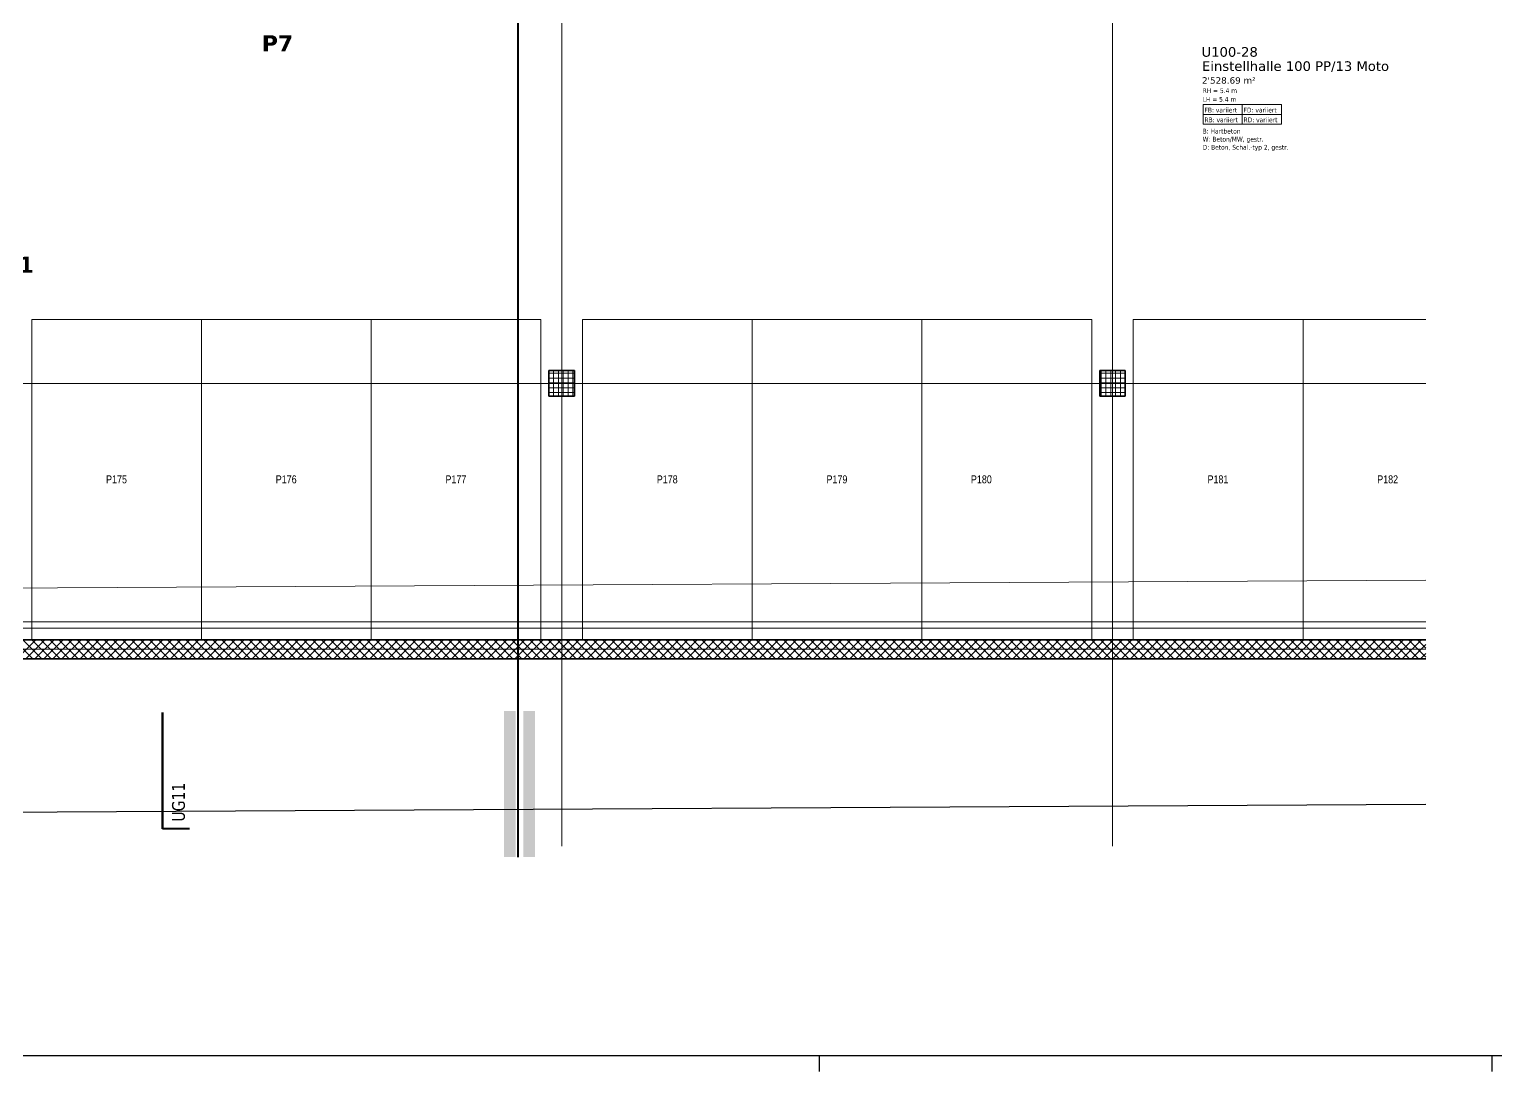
# Model space of a CAD drawing. Extents: x -932 to 937, y -179 to 471.
# Drawn here: x -54.1 to 403.8, y -179.5 to 145.9 of the extents above; entities that cross this region are included whole.
import ezdxf
from ezdxf.lldxf.tags import DXFTag

# ---------------------------------------------------------------- set-up
doc = ezdxf.new("R2010")
doc.units = 0
doc.layers.get('0').update_dxf_attribs({"lineweight": 13})
for name, color, linetype, lineweight, true_color in [('A-____-MATC-OTLN', 7, 'Strichpunkt - Mittel', 40, 0x0080ff), ('A-DETL-____-OTLN', 5, 'Continuous', 9, 0x0000ff), ('C-PROP-LINE-OTLN', 7, '_Grundgrenze_', 25, 0x800000), ('G-____-____-SYMB', 7, 'Strichpunkt - Weit', 5, 0x008080), ('S-GRID-____-IDEN', 7, 'Continuous', 9, 0x5555aa)]:
    doc.layers.add(name, color=color, linetype=linetype, lineweight=lineweight, true_color=true_color)
for name, color, linetype, lineweight in [('A-AREA-____-IDEN', 7, 'Continuous', 5), ('A-FLOR-____-OTLN', 7, 'Continuous', 9), ('A-WALL-____-MCUT', 7, 'Continuous', 35), ('A-WALL-____-PATT', 7, 'Continuous', 35), ('C-PRKG-____-IDEN', 7, 'Continuous', 5), ('C-PRKG-____-OTLN', 7, 'Continuous', 9), ('S-COLS-____-MCUT', 7, 'Continuous', 35), ('S-COLS-____-OTLN', 7, 'Continuous', 9), ('S-GRID-____-OTLN', 7, 'Continuous', 5)]:
    doc.layers.add(name, color=color, linetype=linetype, lineweight=lineweight)
doc.styles.get("Standard").update_dxf_attribs({"font": 'arial.ttf'})
tags = doc.linetypes.add('_Grundgrenze_', pattern=[0.45, 0.2, -0.05, 0.05, -0.05, 0.05, -0.05]).pattern_tags.tags
tags[14:15] = [DXFTag(74, 4), DXFTag(75, 0), DXFTag(340, '0'), DXFTag(46, 1.0), DXFTag(50, 0.0), DXFTag(44, 0.0), DXFTag(45, 0.0)]
tags[12:13] = [DXFTag(74, 4), DXFTag(75, 0), DXFTag(340, '0'), DXFTag(46, 1.0), DXFTag(50, 0.0), DXFTag(44, 0.0), DXFTag(45, 0.0)]
tags[10:11] = [DXFTag(74, 4), DXFTag(75, 0), DXFTag(340, '0'), DXFTag(46, 1.0), DXFTag(50, 0.0), DXFTag(44, 0.0), DXFTag(45, 0.0)]
tags[8:9] = [DXFTag(74, 4), DXFTag(75, 0), DXFTag(340, '0'), DXFTag(46, 1.0), DXFTag(50, 0.0), DXFTag(44, 0.0), DXFTag(45, 0.0)]
tags[6:7] = [DXFTag(74, 4), DXFTag(75, 0), DXFTag(340, '0'), DXFTag(46, 1.0), DXFTag(50, 0.0), DXFTag(44, 0.0), DXFTag(45, 0.0)]
tags[4:5] = [DXFTag(74, 4), DXFTag(75, 0), DXFTag(340, '0'), DXFTag(46, 1.0), DXFTag(50, 0.0), DXFTag(44, 0.0), DXFTag(45, 0.0)]
tags = doc.linetypes.add('_Rasterlinie_', pattern=[0.375, 0.2, -0.05, 0.075, -0.05]).pattern_tags.tags
tags[10:11] = [DXFTag(74, 4), DXFTag(75, 0), DXFTag(340, '0'), DXFTag(46, 1.0), DXFTag(50, 0.0), DXFTag(44, 0.0), DXFTag(45, 0.0)]
tags[8:9] = [DXFTag(74, 4), DXFTag(75, 0), DXFTag(340, '0'), DXFTag(46, 1.0), DXFTag(50, 0.0), DXFTag(44, 0.0), DXFTag(45, 0.0)]
tags[6:7] = [DXFTag(74, 4), DXFTag(75, 0), DXFTag(340, '0'), DXFTag(46, 1.0), DXFTag(50, 0.0), DXFTag(44, 0.0), DXFTag(45, 0.0)]
tags[4:5] = [DXFTag(74, 4), DXFTag(75, 0), DXFTag(340, '0'), DXFTag(46, 1.0), DXFTag(50, 0.0), DXFTag(44, 0.0), DXFTag(45, 0.0)]
tags = doc.linetypes.add('_Schnittlinie_', pattern=[0.3, 0.15, -0.05, 0.05, -0.05]).pattern_tags.tags
tags[10:11] = [DXFTag(74, 4), DXFTag(75, 0), DXFTag(340, '0'), DXFTag(46, 1.0), DXFTag(50, 0.0), DXFTag(44, 0.0), DXFTag(45, 0.0)]
tags[8:9] = [DXFTag(74, 4), DXFTag(75, 0), DXFTag(340, '0'), DXFTag(46, 1.0), DXFTag(50, 0.0), DXFTag(44, 0.0), DXFTag(45, 0.0)]
tags[6:7] = [DXFTag(74, 4), DXFTag(75, 0), DXFTag(340, '0'), DXFTag(46, 1.0), DXFTag(50, 0.0), DXFTag(44, 0.0), DXFTag(45, 0.0)]
tags[4:5] = [DXFTag(74, 4), DXFTag(75, 0), DXFTag(340, '0'), DXFTag(46, 1.0), DXFTag(50, 0.0), DXFTag(44, 0.0), DXFTag(45, 0.0)]
tags = doc.linetypes.add('_Strichliert - Fein_', pattern=[0.15, 0.1, -0.05]).pattern_tags.tags
tags[6:7] = [DXFTag(74, 4), DXFTag(75, 0), DXFTag(340, '0'), DXFTag(46, 1.0), DXFTag(50, 0.0), DXFTag(44, 0.0), DXFTag(45, 0.0)]
tags[4:5] = [DXFTag(74, 4), DXFTag(75, 0), DXFTag(340, '0'), DXFTag(46, 1.0), DXFTag(50, 0.0), DXFTag(44, 0.0), DXFTag(45, 0.0)]
tags = doc.linetypes.add('Gestrichelt', pattern=[0.1, 0.05, -0.05]).pattern_tags.tags
tags[6:7] = [DXFTag(74, 4), DXFTag(75, 0), DXFTag(340, '0'), DXFTag(46, 1.0), DXFTag(50, 0.0), DXFTag(44, 0.0), DXFTag(45, 0.0)]
tags[4:5] = [DXFTag(74, 4), DXFTag(75, 0), DXFTag(340, '0'), DXFTag(46, 1.0), DXFTag(50, 0.0), DXFTag(44, 0.0), DXFTag(45, 0.0)]
tags = doc.linetypes.add('Strichpunkt - Mittel', pattern=[0.35, 0.15, -0.1, 0, -0.1]).pattern_tags.tags
tags[10:11] = [DXFTag(74, 4), DXFTag(75, 0), DXFTag(340, '0'), DXFTag(46, 1.0), DXFTag(50, 0.0), DXFTag(44, 0.0), DXFTag(45, 0.0)]
tags[8:9] = [DXFTag(74, 4), DXFTag(75, 0), DXFTag(340, '0'), DXFTag(46, 1.0), DXFTag(50, 0.0), DXFTag(44, 0.0), DXFTag(45, 0.0)]
tags[6:7] = [DXFTag(74, 4), DXFTag(75, 0), DXFTag(340, '0'), DXFTag(46, 1.0), DXFTag(50, 0.0), DXFTag(44, 0.0), DXFTag(45, 0.0)]
tags[4:5] = [DXFTag(74, 4), DXFTag(75, 0), DXFTag(340, '0'), DXFTag(46, 1.0), DXFTag(50, 0.0), DXFTag(44, 0.0), DXFTag(45, 0.0)]
tags = doc.linetypes.add('Strichpunkt - Weit', pattern=[0.5, 0.2, -0.15, 0, -0.15]).pattern_tags.tags
tags[10:11] = [DXFTag(74, 4), DXFTag(75, 0), DXFTag(340, '0'), DXFTag(46, 1.0), DXFTag(50, 0.0), DXFTag(44, 0.0), DXFTag(45, 0.0)]
tags[8:9] = [DXFTag(74, 4), DXFTag(75, 0), DXFTag(340, '0'), DXFTag(46, 1.0), DXFTag(50, 0.0), DXFTag(44, 0.0), DXFTag(45, 0.0)]
tags[6:7] = [DXFTag(74, 4), DXFTag(75, 0), DXFTag(340, '0'), DXFTag(46, 1.0), DXFTag(50, 0.0), DXFTag(44, 0.0), DXFTag(45, 0.0)]
tags[4:5] = [DXFTag(74, 4), DXFTag(75, 0), DXFTag(340, '0'), DXFTag(46, 1.0), DXFTag(50, 0.0), DXFTag(44, 0.0), DXFTag(45, 0.0)]

# ---------------------------------------------------------------- blocks, each defined once
blk = doc.blocks.new('Referenz-A0UJ2H3XXE', base_point=(-911.85, -117.71))
at = {"layer": 'A-____-MATC-OTLN', "color": 0, "linetype": 'Strichpunkt - Mittel', "ltscale": 0.4}
blk.add_line((98.46, 403.53), (98.46, -112.48), dxfattribs=at)
at = {"layer": 'A-AREA-____-IDEN', "color": 0, "linetype": 'Continuous', "ltscale": 0.13}
for p, q in [((312.5, 122.43), (336.9, 122.43)), ((312.5, 116.31), (312.5, 122.43)), ((312.5, 119.37), (336.9, 119.37)), ((324.7, 122.43), (324.7, 116.31)), ((336.9, 122.43), (336.9, 116.31)), ((336.9, 116.31), (312.5, 116.31))]:
    blk.add_line(p, q, dxfattribs=at)
at = {"layer": 'A-DETL-____-OTLN', "color": 0, "linetype": '_Strichliert - Fein_', "ltscale": 0.13}
blk.add_line((-758.96, -32.38), (382.01, -25.98), dxfattribs=at)
at = {"layer": 'A-DETL-____-OTLN', "color": 0, "linetype": 'Gestrichelt', "ltscale": 0.13}
blk.add_line((382.01, -39.01), (-647.54, -39.01), dxfattribs=at)
at = {"layer": 'A-FLOR-____-OTLN', "color": 0, "linetype": 'Continuous', "ltscale": 0.13}
for p, q in [((-647.54, -41.03), (290.66, -41.03)), ((290.66, -41.03), (382.01, -41.03))]:
    blk.add_line(p, q, dxfattribs=at)
at = {"layer": 'A-WALL-____-MCUT', "color": 0, "linetype": 'Continuous', "ltscale": 0.35}
for p, q in [((382.01, -44.61), (-647.54, -44.61)), ((-792.54, -50.61), (382.01, -50.61))]:
    blk.add_line(p, q, dxfattribs=at)
at = {"layer": 'A-WALL-____-PATT', "color": 0, "linetype": 'Continuous', "lineweight": 9, "ltscale": 0.13}
for p, q in [((-53.02, -50.61), (-59.02, -44.61)), ((-58.08, -50.61), (-52.08, -44.61)), ((-50.19, -50.61), (-56.19, -44.61)), ((-55.25, -50.61), (-49.25, -44.61)), ((-47.36, -50.61), (-53.36, -44.61)), ((-52.42, -50.61), (-46.42, -44.61)), ((-44.53, -50.61), (-50.53, -44.61)), ((-49.59, -50.61), (-43.59, -44.61)), ((-41.71, -50.61), (-47.71, -44.61)), ((-46.77, -50.61), (-40.77, -44.61)), ((-38.88, -50.61), (-44.88, -44.61)), ((-43.94, -50.61), (-37.94, -44.61)), ((-36.05, -50.61), (-42.05, -44.61)), ((-41.11, -50.61), (-35.11, -44.61)), ((-33.22, -50.61), (-39.22, -44.61)), ((-38.28, -50.61), (-32.28, -44.61)), ((-30.39, -50.61), (-36.39, -44.61)), ((-35.45, -50.61), (-29.45, -44.61)), ((-27.56, -50.61), (-33.56, -44.61)), ((-32.62, -50.61), (-26.62, -44.61)), ((-24.74, -50.61), (-30.74, -44.61)), ((-29.8, -50.61), (-23.8, -44.61)), ((-21.91, -50.61), (-27.91, -44.61)), ((-26.97, -50.61), (-20.97, -44.61)), ((-19.08, -50.61), (-25.08, -44.61)), ((-24.14, -50.61), (-18.14, -44.61)), ((-16.25, -50.61), (-22.25, -44.61)), ((-21.31, -50.61), (-15.31, -44.61)), ((-13.42, -50.61), (-19.42, -44.61)), ((-18.48, -50.61), (-12.48, -44.61)), ((-10.59, -50.61), (-16.59, -44.61)), ((-15.65, -50.61), (-9.65, -44.61)), ((-7.77, -50.61), (-13.77, -44.61)), ((-12.82, -50.61), (-6.82, -44.61)), ((-4.94, -50.61), (-10.94, -44.61)), ((-10, -50.61), (-4, -44.61)), ((-2.11, -50.61), (-8.11, -44.61)), ((-7.17, -50.61), (-1.17, -44.61)), ((0.72, -50.61), (-5.28, -44.61)), ((-4.34, -50.61), (1.66, -44.61)), ((3.55, -50.61), (-2.45, -44.61)), ((-1.51, -50.61), (4.49, -44.61)), ((6.38, -50.61), (0.38, -44.61)), ((1.32, -50.61), (7.32, -44.61)), ((9.21, -50.61), (3.21, -44.61)), ((4.15, -50.61), (10.15, -44.61)), ((12.03, -50.61), (6.03, -44.61)), ((6.97, -50.61), (12.97, -44.61)), ((14.86, -50.61), (8.86, -44.61)), ((9.8, -50.61), (15.8, -44.61)), ((17.69, -50.61), (11.69, -44.61)), ((12.63, -50.61), (18.63, -44.61)), ((20.52, -50.61), (14.52, -44.61)), ((15.46, -50.61), (21.46, -44.61)), ((23.35, -50.61), (17.35, -44.61)), ((18.29, -50.61), (24.29, -44.61)), ((26.18, -50.61), (20.18, -44.61)), ((21.12, -50.61), (27.12, -44.61)), ((29, -50.61), (23, -44.61)), ((23.94, -50.61), (29.94, -44.61)), ((31.83, -50.61), (25.83, -44.61)), ((26.77, -50.61), (32.77, -44.61)), ((34.66, -50.61), (28.66, -44.61)), ((29.6, -50.61), (35.6, -44.61)), ((37.49, -50.61), (31.49, -44.61)), ((32.43, -50.61), (38.43, -44.61)), ((40.32, -50.61), (34.32, -44.61)), ((35.26, -50.61), (41.26, -44.61)), ((43.15, -50.61), (37.15, -44.61)), ((38.09, -50.61), (44.09, -44.61)), ((45.97, -50.61), (39.97, -44.61)), ((40.92, -50.61), (46.92, -44.61)), ((48.8, -50.61), (42.8, -44.61)), ((43.74, -50.61), (49.74, -44.61)), ((51.63, -50.61), (45.63, -44.61)), ((46.57, -50.61), (52.57, -44.61)), ((54.46, -50.61), (48.46, -44.61)), ((49.4, -50.61), (55.4, -44.61)), ((57.29, -50.61), (51.29, -44.61)), ((52.23, -50.61), (58.23, -44.61)), ((60.12, -50.61), (54.12, -44.61)), ((55.06, -50.61), (61.06, -44.61)), ((62.95, -50.61), (56.95, -44.61)), ((57.89, -50.61), (63.89, -44.61)), ((65.77, -50.61), (59.77, -44.61)), ((60.71, -50.61), (66.71, -44.61)), ((68.6, -50.61), (62.6, -44.61)), ((63.54, -50.61), (69.54, -44.61)), ((71.43, -50.61), (65.43, -44.61)), ((66.37, -50.61), (72.37, -44.61)), ((74.26, -50.61), (68.26, -44.61)), ((69.2, -50.61), (75.2, -44.61)), ((77.09, -50.61), (71.09, -44.61)), ((72.03, -50.61), (78.03, -44.61)), ((79.92, -50.61), (73.92, -44.61)), ((74.86, -50.61), (80.86, -44.61)), ((82.74, -50.61), (76.74, -44.61)), ((77.69, -50.61), (83.69, -44.61)), ((85.57, -50.61), (79.57, -44.61)), ((80.51, -50.61), (86.51, -44.61)), ((88.4, -50.61), (82.4, -44.61)), ((83.34, -50.61), (89.34, -44.61)), ((91.23, -50.61), (85.23, -44.61)), ((86.17, -50.61), (92.17, -44.61)), ((94.06, -50.61), (88.06, -44.61)), ((89, -50.61), (95, -44.61)), ((96.89, -50.61), (90.89, -44.61)), ((91.83, -50.61), (97.83, -44.61)), ((99.71, -50.61), (93.71, -44.61)), ((94.66, -50.61), (100.66, -44.61)), ((102.54, -50.61), (96.54, -44.61)), ((97.48, -50.61), (103.48, -44.61)), ((105.37, -50.61), (99.37, -44.61)), ((100.31, -50.61), (106.31, -44.61)), ((108.2, -50.61), (102.2, -44.61)), ((103.14, -50.61), (109.14, -44.61)), ((111.03, -50.61), (105.03, -44.61)), ((105.97, -50.61), (111.97, -44.61)), ((113.86, -50.61), (107.86, -44.61)), ((108.8, -50.61), (114.8, -44.61)), ((116.69, -50.61), (110.69, -44.61)), ((111.63, -50.61), (117.63, -44.61)), ((119.51, -50.61), (113.51, -44.61)), ((114.45, -50.61), (120.45, -44.61)), ((122.34, -50.61), (116.34, -44.61)), ((117.28, -50.61), (123.28, -44.61)), ((125.17, -50.61), (119.17, -44.61)), ((120.11, -50.61), (126.11, -44.61)), ((128, -50.61), (122, -44.61)), ((122.94, -50.61), (128.94, -44.61)), ((130.83, -50.61), (124.83, -44.61)), ((125.77, -50.61), (131.77, -44.61)), ((133.66, -50.61), (127.66, -44.61)), ((128.6, -50.61), (134.6, -44.61)), ((136.48, -50.61), (130.48, -44.61)), ((131.43, -50.61), (137.43, -44.61)), ((139.31, -50.61), (133.31, -44.61)), ((134.25, -50.61), (140.25, -44.61)), ((142.14, -50.61), (136.14, -44.61)), ((137.08, -50.61), (143.08, -44.61)), ((144.97, -50.61), (138.97, -44.61)), ((139.91, -50.61), (145.91, -44.61)), ((147.8, -50.61), (141.8, -44.61)), ((142.74, -50.61), (148.74, -44.61)), ((150.63, -50.61), (144.63, -44.61)), ((145.57, -50.61), (151.57, -44.61)), ((153.46, -50.61), (147.46, -44.61)), ((148.4, -50.61), (154.4, -44.61)), ((156.28, -50.61), (150.28, -44.61)), ((151.22, -50.61), (157.22, -44.61)), ((159.11, -50.61), (153.11, -44.61)), ((154.05, -50.61), (160.05, -44.61)), ((161.94, -50.61), (155.94, -44.61)), ((156.88, -50.61), (162.88, -44.61)), ((164.77, -50.61), (158.77, -44.61)), ((159.71, -50.61), (165.71, -44.61)), ((167.6, -50.61), (161.6, -44.61)), ((162.54, -50.61), (168.54, -44.61)), ((170.43, -50.61), (164.43, -44.61)), ((165.37, -50.61), (171.37, -44.61)), ((173.25, -50.61), (167.25, -44.61)), ((168.19, -50.61), (174.19, -44.61)), ((176.08, -50.61), (170.08, -44.61)), ((171.02, -50.61), (177.02, -44.61)), ((178.91, -50.61), (172.91, -44.61)), ((173.85, -50.61), (179.85, -44.61)), ((181.74, -50.61), (175.74, -44.61)), ((176.68, -50.61), (182.68, -44.61)), ((184.57, -50.61), (178.57, -44.61)), ((179.51, -50.61), (185.51, -44.61)), ((187.4, -50.61), (181.4, -44.61)), ((182.34, -50.61), (188.34, -44.61)), ((190.22, -50.61), (184.22, -44.61)), ((185.17, -50.61), (191.17, -44.61)), ((193.05, -50.61), (187.05, -44.61)), ((187.99, -50.61), (193.99, -44.61)), ((195.88, -50.61), (189.88, -44.61)), ((190.82, -50.61), (196.82, -44.61)), ((198.71, -50.61), (192.71, -44.61)), ((193.65, -50.61), (199.65, -44.61)), ((201.54, -50.61), (195.54, -44.61)), ((196.48, -50.61), (202.48, -44.61)), ((204.37, -50.61), (198.37, -44.61)), ((199.31, -50.61), (205.31, -44.61)), ((207.2, -50.61), (201.2, -44.61)), ((202.14, -50.61), (208.14, -44.61)), ((210.02, -50.61), (204.02, -44.61)), ((204.96, -50.61), (210.96, -44.61)), ((212.85, -50.61), (206.85, -44.61)), ((207.79, -50.61), (213.79, -44.61)), ((215.68, -50.61), (209.68, -44.61)), ((210.62, -50.61), (216.62, -44.61)), ((218.51, -50.61), (212.51, -44.61)), ((213.45, -50.61), (219.45, -44.61)), ((221.34, -50.61), (215.34, -44.61)), ((216.28, -50.61), (222.28, -44.61)), ((224.17, -50.61), (218.17, -44.61)), ((219.11, -50.61), (225.11, -44.61)), ((226.99, -50.61), (220.99, -44.61)), ((221.93, -50.61), (227.93, -44.61)), ((229.82, -50.61), (223.82, -44.61)), ((224.76, -50.61), (230.76, -44.61)), ((232.65, -50.61), (226.65, -44.61)), ((227.59, -50.61), (233.59, -44.61)), ((235.48, -50.61), (229.48, -44.61)), ((230.42, -50.61), (236.42, -44.61)), ((238.31, -50.61), (232.31, -44.61)), ((233.25, -50.61), (239.25, -44.61)), ((241.14, -50.61), (235.14, -44.61)), ((236.08, -50.61), (242.08, -44.61)), ((243.96, -50.61), (237.96, -44.61)), ((238.91, -50.61), (244.91, -44.61)), ((246.79, -50.61), (240.79, -44.61)), ((241.73, -50.61), (247.73, -44.61)), ((249.62, -50.61), (243.62, -44.61)), ((244.56, -50.61), (250.56, -44.61)), ((252.45, -50.61), (246.45, -44.61)), ((247.39, -50.61), (253.39, -44.61)), ((255.28, -50.61), (249.28, -44.61)), ((250.22, -50.61), (256.22, -44.61)), ((258.11, -50.61), (252.11, -44.61)), ((253.05, -50.61), (259.05, -44.61)), ((260.94, -50.61), (254.94, -44.61)), ((255.88, -50.61), (261.88, -44.61)), ((263.76, -50.61), (257.76, -44.61)), ((258.7, -50.61), (264.7, -44.61)), ((266.59, -50.61), (260.59, -44.61)), ((261.53, -50.61), (267.53, -44.61)), ((269.42, -50.61), (263.42, -44.61)), ((264.36, -50.61), (270.36, -44.61)), ((272.25, -50.61), (266.25, -44.61)), ((267.19, -50.61), (273.19, -44.61)), ((275.08, -50.61), (269.08, -44.61)), ((270.02, -50.61), (276.02, -44.61)), ((277.91, -50.61), (271.91, -44.61)), ((272.85, -50.61), (278.85, -44.61)), ((280.73, -50.61), (274.73, -44.61)), ((275.67, -50.61), (281.67, -44.61)), ((283.56, -50.61), (277.56, -44.61)), ((278.5, -50.61), (284.5, -44.61)), ((286.39, -50.61), (280.39, -44.61)), ((281.33, -50.61), (287.33, -44.61)), ((289.22, -50.61), (283.22, -44.61)), ((284.16, -50.61), (290.16, -44.61)), ((292.05, -50.61), (286.05, -44.61)), ((286.99, -50.61), (292.99, -44.61)), ((294.88, -50.61), (288.88, -44.61)), ((289.82, -50.61), (295.82, -44.61)), ((297.7, -50.61), (291.7, -44.61)), ((292.65, -50.61), (298.65, -44.61)), ((300.53, -50.61), (294.53, -44.61)), ((295.47, -50.61), (301.47, -44.61)), ((303.36, -50.61), (297.36, -44.61)), ((298.3, -50.61), (304.3, -44.61)), ((306.19, -50.61), (300.19, -44.61)), ((301.13, -50.61), (307.13, -44.61)), ((309.02, -50.61), (303.02, -44.61)), ((303.96, -50.61), (309.96, -44.61)), ((311.85, -50.61), (305.85, -44.61)), ((306.79, -50.61), (312.79, -44.61)), ((314.68, -50.61), (308.68, -44.61)), ((309.62, -50.61), (315.62, -44.61)), ((317.5, -50.61), (311.5, -44.61)), ((312.44, -50.61), (318.44, -44.61)), ((320.33, -50.61), (314.33, -44.61)), ((315.27, -50.61), (321.27, -44.61)), ((323.16, -50.61), (317.16, -44.61)), ((318.1, -50.61), (324.1, -44.61)), ((325.99, -50.61), (319.99, -44.61)), ((320.93, -50.61), (326.93, -44.61)), ((328.82, -50.61), (322.82, -44.61)), ((323.76, -50.61), (329.76, -44.61)), ((331.65, -50.61), (325.65, -44.61)), ((326.59, -50.61), (332.59, -44.61)), ((334.47, -50.61), (328.47, -44.61)), ((329.42, -50.61), (335.42, -44.61)), ((337.3, -50.61), (331.3, -44.61)), ((332.24, -50.61), (338.24, -44.61)), ((340.13, -50.61), (334.13, -44.61)), ((335.07, -50.61), (341.07, -44.61)), ((342.96, -50.61), (336.96, -44.61)), ((337.9, -50.61), (343.9, -44.61)), ((345.79, -50.61), (339.79, -44.61)), ((340.73, -50.61), (346.73, -44.61)), ((348.62, -50.61), (342.62, -44.61)), ((343.56, -50.61), (349.56, -44.61)), ((351.44, -50.61), (345.44, -44.61)), ((346.39, -50.61), (352.39, -44.61)), ((354.27, -50.61), (348.27, -44.61)), ((349.21, -50.61), (355.21, -44.61)), ((357.1, -50.61), (351.1, -44.61)), ((352.04, -50.61), (358.04, -44.61)), ((359.93, -50.61), (353.93, -44.61)), ((354.87, -50.61), (360.87, -44.61)), ((362.76, -50.61), (356.76, -44.61)), ((357.7, -50.61), (363.7, -44.61)), ((365.59, -50.61), (359.59, -44.61)), ((360.53, -50.61), (366.53, -44.61)), ((368.42, -50.61), (362.42, -44.61)), ((363.36, -50.61), (369.36, -44.61)), ((371.24, -50.61), (365.24, -44.61)), ((366.18, -50.61), (372.18, -44.61)), ((374.07, -50.61), (368.07, -44.61)), ((369.01, -50.61), (375.01, -44.61)), ((376.9, -50.61), (370.9, -44.61)), ((371.84, -50.61), (377.84, -44.61)), ((379.73, -50.61), (373.73, -44.61)), ((374.67, -50.61), (380.67, -44.61)), ((382.01, -50.06), (376.56, -44.61)), ((382.01, -47.24), (379.39, -44.61)), ((377.5, -50.61), (382.01, -46.1)), ((380.33, -50.61), (382.01, -48.93))]:
    blk.add_line(p, q, dxfattribs=at)
at = {"layer": 'C-PRKG-____-OTLN', "color": 0, "linetype": 'Continuous', "ltscale": 0.13}
for p, q in [((-0.34, 55.37), (-53.34, 55.37)), ((-53.34, -44.61), (-53.34, 55.37)), ((-0.34, 55.37), (-53.34, 55.37)), ((-53.34, 55.37), (-53.34, -44.61)), ((-53.34, -44.61), (-53.34, 55.37)), ((-53.34, 55.37), (-0.34, 55.37)), ((-53.34, 55.37), (-53.34, 55.37)), ((52.66, 55.37), (-0.34, 55.37)), ((-0.34, -44.61), (-0.34, 55.37)), ((52.66, 55.37), (-0.34, 55.37)), ((-0.34, 55.37), (-0.34, -44.61)), ((-0.34, -44.61), (-0.34, 55.37)), ((-0.34, 55.37), (52.66, 55.37)), ((-0.34, 55.37), (-0.34, 55.37)), ((-0.34, -44.61), (-0.34, 55.37)), ((-0.34, -44.61), (-0.34, 55.37)), ((-0.34, 55.37), (-0.34, -44.61)), ((-0.34, 55.37), (-0.34, 55.37)), ((105.66, 55.37), (52.66, 55.37)), ((52.66, -44.61), (52.66, 55.37)), ((105.66, 55.37), (52.66, 55.37)), ((52.66, 55.37), (52.66, -44.61)), ((52.66, -44.61), (52.66, 55.37)), ((52.66, 55.37), (105.66, 55.37)), ((52.66, 55.37), (52.66, 55.37)), ((52.66, -44.61), (52.66, 55.37)), ((52.66, -44.61), (52.66, 55.37)), ((52.66, 55.37), (52.66, -44.61)), ((52.66, 55.37), (52.66, 55.37)), ((105.66, -44.61), (105.66, 55.37)), ((105.66, -44.61), (105.66, 55.37)), ((105.66, 55.37), (105.66, -44.61)), ((105.66, 55.37), (105.66, 55.37)), ((171.66, 55.37), (118.66, 55.37)), ((118.66, -44.61), (118.66, 55.37)), ((171.66, 55.37), (118.66, 55.37)), ((118.66, 55.37), (118.66, -44.61)), ((118.66, -44.61), (118.66, 55.37)), ((118.66, 55.37), (171.66, 55.37)), ((118.66, 55.37), (118.66, 55.37)), ((224.66, 55.37), (171.66, 55.37)), ((171.66, -44.61), (171.66, 55.37)), ((224.66, 55.37), (171.66, 55.37)), ((171.66, 55.37), (171.66, -44.61)), ((171.66, -44.61), (171.66, 55.37)), ((171.66, 55.37), (224.66, 55.37)), ((171.66, 55.37), (171.66, 55.37)), ((171.66, -44.61), (171.66, 55.37)), ((171.66, -44.61), (171.66, 55.37)), ((171.66, 55.37), (171.66, -44.61)), ((171.66, 55.37), (171.66, 55.37)), ((277.66, 55.37), (224.66, 55.37)), ((224.66, -44.61), (224.66, 55.37)), ((277.66, 55.37), (224.66, 55.37)), ((224.66, 55.37), (224.66, -44.61)), ((224.66, -44.61), (224.66, 55.37)), ((224.66, 55.37), (277.66, 55.37)), ((224.66, 55.37), (224.66, 55.37)), ((224.66, -44.61), (224.66, 55.37)), ((224.66, -44.61), (224.66, 55.37)), ((224.66, 55.37), (224.66, -44.61)), ((224.66, 55.37), (224.66, 55.37)), ((277.66, -44.61), (277.66, 55.37)), ((277.66, -44.61), (277.66, 55.37)), ((277.66, 55.37), (277.66, -44.61)), ((277.66, 55.37), (277.66, 55.37)), ((343.66, 55.37), (290.66, 55.37)), ((290.66, -44.61), (290.66, 55.37)), ((343.66, 55.37), (290.66, 55.37)), ((290.66, 55.37), (290.66, -44.61)), ((290.66, -44.61), (290.66, 55.37)), ((290.66, 55.37), (343.66, 55.37)), ((290.66, 55.37), (290.66, 55.37)), ((382.01, 55.37), (343.66, 55.37)), ((343.66, -44.61), (343.66, 55.37)), ((382.01, 55.37), (343.66, 55.37)), ((343.66, 55.37), (343.66, -44.61)), ((343.66, -44.61), (343.66, 55.37)), ((343.66, 55.37), (382.01, 55.37)), ((343.66, 55.37), (343.66, 55.37)), ((343.66, -44.61), (343.66, 55.37)), ((343.66, -44.61), (343.66, 55.37)), ((343.66, 55.37), (343.66, -44.61)), ((343.66, 55.37), (343.66, 55.37)), ((-53.34, -44.61), (-53.34, -44.61)), ((-0.34, -44.61), (-0.34, -44.61)), ((-0.34, -44.61), (-0.34, -44.61)), ((52.66, -44.61), (52.66, -44.61)), ((52.66, -44.61), (52.66, -44.61)), ((105.66, -44.61), (105.66, -44.61)), ((118.66, -44.61), (118.66, -44.61)), ((171.66, -44.61), (171.66, -44.61)), ((171.66, -44.61), (171.66, -44.61)), ((224.66, -44.61), (224.66, -44.61)), ((224.66, -44.61), (224.66, -44.61)), ((277.66, -44.61), (277.66, -44.61)), ((290.66, -44.61), (290.66, -44.61)), ((343.66, -44.61), (343.66, -44.61)), ((343.66, -44.61), (343.66, -44.61))]:
    blk.add_line(p, q, dxfattribs=at)
at = {"layer": 'C-PROP-LINE-OTLN', "color": 0, "linetype": '_Grundgrenze_', "lineweight": -2, "ltscale": 0.25}
blk.add_line((-822.3, -102.73), (382.01, -95.98), dxfattribs=at)
at = {"layer": 'G-____-____-SYMB', "color": 0, "linetype": '_Schnittlinie_', "lineweight": 70, "ltscale": 0.7}
blk.add_line((-12.53, -103.68), (-12.53, -67.38), dxfattribs=at)
at = {"layer": 'G-____-____-SYMB', "color": 0, "linetype": 'Continuous', "lineweight": 40, "ltscale": 0.4}
blk.add_line((-4.11, -103.68), (-12.53, -103.68), dxfattribs=at)
at = {"layer": 'G-____-____-SYMB', "color": 7, "linetype": 'Continuous', "ltscale": 0.13, "true_color": 0xffffff}
for points in [[(94.1, -112.48), (94.1, -66.84), (97.8, -66.84)], [(94.1, -112.48), (97.8, -66.84), (94.48, -112.48)], [(94.48, -112.48), (97.8, -66.84), (97.8, -112.48)], [(100.1, -112.48), (100.1, -66.84), (103.8, -66.84)], [(100.1, -112.48), (103.8, -66.84), (100.48, -112.48)], [(100.48, -112.48), (103.8, -66.84), (103.8, -112.48)]]:
    blk.add_solid(points, dxfattribs=at)
at = {"layer": 'S-COLS-____-MCUT', "color": 0, "linetype": 'Continuous', "ltscale": 0.35}
for p, q in [((116.16, 39.39), (108.16, 39.39)), ((108.16, 39.39), (108.16, 31.39)), ((116.16, 31.39), (116.16, 39.39)), ((288.16, 39.39), (280.16, 39.39)), ((280.16, 39.39), (280.16, 31.39)), ((288.16, 31.39), (288.16, 39.39)), ((108.16, 31.39), (116.16, 31.39)), ((280.16, 31.39), (288.16, 31.39))]:
    blk.add_line(p, q, dxfattribs=at)
at = {"layer": 'S-COLS-____-OTLN', "color": 0, "linetype": 'Continuous', "ltscale": 0.13}
for p, q in [((108.16, 38.55), (116.16, 38.55)), ((108.16, 37.05), (116.16, 37.05)), ((109.62, 31.39), (109.62, 39.39)), ((111.12, 31.39), (111.12, 39.39)), ((112.62, 31.39), (112.62, 39.39)), ((114.12, 31.39), (114.12, 39.39)), ((115.62, 31.39), (115.62, 39.39)), ((280.16, 38.55), (288.16, 38.55)), ((280.16, 37.05), (288.16, 37.05)), ((280.62, 31.39), (280.62, 39.39)), ((282.12, 31.39), (282.12, 39.39)), ((283.62, 31.39), (283.62, 39.39)), ((285.12, 31.39), (285.12, 39.39)), ((286.62, 31.39), (286.62, 39.39)), ((288.12, 31.39), (288.12, 39.39)), ((108.16, 35.55), (116.16, 35.55)), ((108.16, 34.05), (116.16, 34.05)), ((108.16, 32.55), (116.16, 32.55)), ((280.16, 35.55), (288.16, 35.55)), ((280.16, 34.05), (288.16, 34.05)), ((280.16, 32.55), (288.16, 32.55))]:
    blk.add_line(p, q, dxfattribs=at)
at = {"layer": 'S-GRID-____-OTLN', "color": 0, "linetype": '_Rasterlinie_', "ltscale": 0.13}
for p, q in [((112.16, -109.11), (112.16, 196.99)), ((284.16, -109.11), (284.16, 196.99)), ((-857.98, 35.39), (382.01, 35.39)), ((-857.98, -47.61), (382.01, -47.61))]:
    blk.add_line(p, q, dxfattribs=at)
at = {"layer": 'A-AREA-____-IDEN', "color": 0, "linetype": 'Continuous', "ltscale": 0.13, "attachment_point": 1}
for s, insert, char_height in [('{\\fVerdana;U100-28}', (311.96, 140.38), 3), ('{\\fVerdana;Einstellhalle 100 PP/13 Moto}', (312.1, 135.95), 3), ("{\\fVerdana;2'528.69 m²}", (312.11, 130.98), 2), ('{\\W0.9;\\fVerdana;RH = 5.4 m}', (312.31, 127.53), 1.5), ('{\\W0.9;\\fVerdana;LH = 5.4 m}', (312.31, 124.81), 1.5), ('{\\W0.9;\\fVerdana;FB: variiert}', (312.89, 121.48), 1.5), ('{\\W0.9;\\fVerdana;FD: variiert}', (325.09, 121.48), 1.5), ('{\\W0.9;\\fVerdana;B: Hartbeton}', (312.31, 114.89), 1.5), ('{\\W0.9;\\fVerdana;RB: variiert}', (312.89, 118.41), 1.5), ('{\\W0.9;\\fVerdana;RD: variiert}', (325.09, 118.41), 1.5), ('{\\W0.9;\\fVerdana;W: Beton/MW, gestr.}', (312.31, 112.38), 1.5), ('{\\W0.9;\\fVerdana;D: Beton, Schal.-typ 2, gestr.}', (312.31, 109.86), 1.5)]:
    blk.add_mtext(s, dxfattribs=dict(at, insert=insert, char_height=char_height))
at = {"layer": 'C-PRKG-____-IDEN', "color": 0, "linetype": 'Continuous', "ltscale": 0.13, "char_height": 2.5, "attachment_point": 1}
for s, insert in [('{\\W0.8;\\fArial;P175}', (-30.17, 6.69)), ('{\\W0.8;\\fArial;P176}', (22.83, 6.69)), ('{\\W0.8;\\fArial;P177}', (75.83, 6.69)), ('{\\W0.8;\\fArial;P178}', (141.83, 6.69)), ('{\\W0.8;\\fArial;P179}', (194.83, 6.69)), ('{\\W0.8;\\fArial;P180}', (239.94, 6.69)), ('{\\W0.8;\\fArial;P181}', (313.83, 6.69)), ('{\\W0.8;\\fArial;P182}', (366.83, 6.69))]:
    blk.add_mtext(s, dxfattribs=dict(at, insert=insert))
at = {"layer": 'G-____-____-SYMB', "color": 0, "linetype": 'Continuous', "ltscale": 0.13, "insert": (-9.56, -101.43), "char_height": 4, "attachment_point": 1, "rotation": 90}
blk.add_mtext('{\\W0.8;\\fVerdana;UG11}', dxfattribs=at)
at = {"layer": 'S-GRID-____-IDEN', "color": 0, "linetype": 'Continuous', "lineweight": 5, "ltscale": 0.13, "char_height": 5, "attachment_point": 1}
for s, insert in [('{\\fVerdana|b1|i0;P7}', (18.47, 144.08)), ('{\\fVerdana|b1|i0;P11}', (-67.28, 74.96))]:
    blk.add_mtext(s, dxfattribs=dict(at, insert=insert))

msp = doc.modelspace()

# ---------------------------------------------------------------- linework, layer by layer
at = {"color": 0, "linetype": 'ByBlock', "lineweight": -2, "ltscale": 0.13}
for p, q in [((-932.42, -174.47), (607.58, -174.47)), ((192.58, -174.47), (192.58, -179.47)), ((402.58, -174.47), (402.58, -179.47))]:
    msp.add_line(p, q, dxfattribs=at)

# ---------------------------------------------------------------- block references
at = {"color": 9, "lineweight": 25, "ltscale": 0.25, "true_color": 0xc0c0c0}
msp.add_blockref('Referenz-A0UJ2H3XXE', (-911.85, -117.71), dxfattribs=at)

doc.saveas('drawing.dxf')
